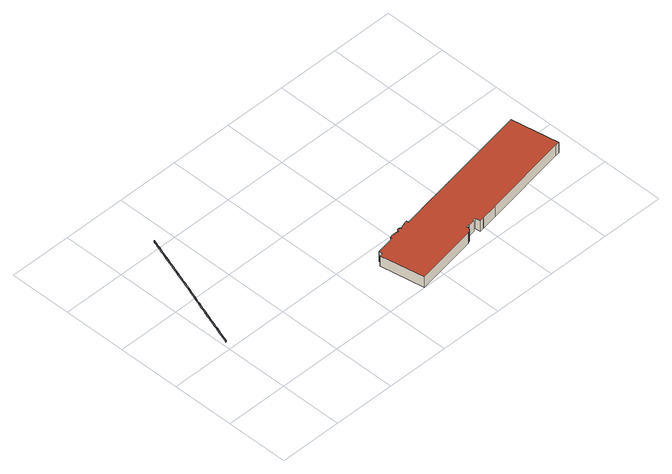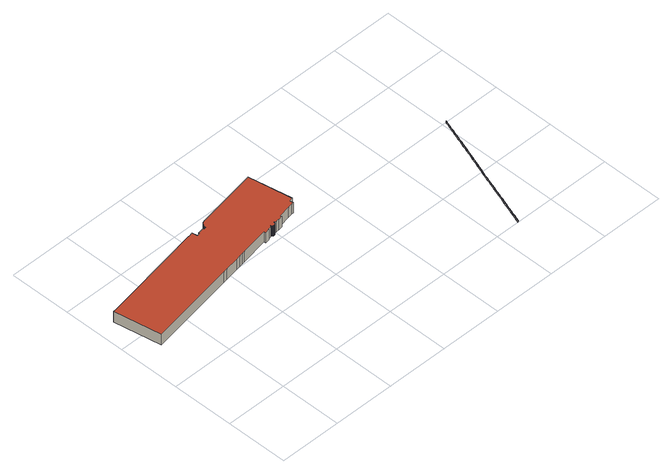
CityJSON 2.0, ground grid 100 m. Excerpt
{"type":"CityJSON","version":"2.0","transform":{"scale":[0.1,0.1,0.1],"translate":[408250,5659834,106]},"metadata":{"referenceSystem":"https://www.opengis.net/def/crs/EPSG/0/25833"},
"CityObjects":{
"building1":{"type":"Building","attributes":{"Art":2000,"Stand_DGM":"2016","Stand_Basis-DLM":"2021","Gemeindeschluessel":"14612000","ObjektHoehe":3,"Stand_Laserscan":"2016","BodenHoehe":0,"Stand_3D-Stadtmodell":"2023","Geometrietyp2DReferenz":2000,"AbsoluteHoehe":0,"measuredHeight":3,"function":"51009_1700","roofType":"9999"},"geometry":[{"type":"MultiSurface","lod":"2","boundaries":[[[0,1,2]],[[3,1,0]],[[4,3,0]],[[5,3,4]],[[6,5,4]],[[7,5,6]],[[8,7,6]],[[9,7,8]],[[10,9,8]],[[11,9,10]],[[12,11,10]],[[13,11,12]],[[14,13,12]],[[15,13,14]],[[16,15,14]],[[17,15,16]],[[18,17,16]],[[19,17,18]],[[20,19,18]],[[21,19,20]],[[22,21,20]],[[23,21,22]],[[24,23,22]],[[25,23,24]],[[26,25,24]],[[27,25,26]],[[27,26,28]],[[29,27,28]],[[30,29,28]],[[31,29,30]],[[32,31,30]],[[33,31,32]],[[34,33,32]],[[35,33,34]],[[36,35,34]],[[37,35,36]],[[38,37,36]],[[39,37,38]],[[40,39,38]],[[41,39,40]],[[42,41,40]],[[43,41,42]],[[44,43,42]],[[45,43,44]],[[46,45,44]],[[47,48,49]],[[50,45,46]],[[49,50,46]],[[48,50,49]],[[51,48,47]],[[52,51,47]],[[53,51,52]],[[54,53,52]],[[55,53,54]],[[56,55,54]],[[57,55,56]],[[58,57,56]],[[59,57,58]],[[60,59,58]],[[61,59,60]],[[62,61,60]],[[63,61,62]],[[64,63,62]],[[65,63,64]],[[66,65,64]],[[67,65,66]],[[68,67,66]],[[69,67,68]],[[70,69,68]],[[71,69,70]],[[72,71,70]],[[73,71,72]],[[74,73,72]],[[75,73,74]],[[76,75,74]],[[77,75,76]],[[78,77,76]],[[79,77,78]],[[80,79,78]],[[81,79,80]],[[82,81,80]],[[83,81,82]],[[84,83,82]],[[85,83,84]],[[86,85,84]],[[87,85,86]],[[39,41,88]],[[35,89,90]],[[37,39,91]],[[37,91,89]],[[39,88,91]],[[41,43,92]],[[41,92,88]],[[43,45,93]],[[43,93,92]],[[45,50,94]],[[45,94,93]],[[50,48,95]],[[50,95,94]],[[48,51,96]],[[48,96,95]],[[51,53,97]],[[51,97,96]],[[53,55,98]],[[53,98,97]],[[55,57,99]],[[55,99,98]],[[57,59,100]],[[57,100,99]],[[59,61,101]],[[59,101,100]],[[61,63,102]],[[61,102,101]],[[63,65,103]],[[63,103,102]],[[65,67,104]],[[65,104,103]],[[67,69,105]],[[67,105,104]],[[69,71,106]],[[69,106,105]],[[71,73,107]],[[71,107,106]],[[73,75,108]],[[73,108,107]],[[75,77,109]],[[75,109,108]],[[77,79,110]],[[77,110,109]],[[79,81,111]],[[79,111,110]],[[83,85,112]],[[81,83,113]],[[81,113,111]],[[83,112,113]],[[85,87,114]],[[85,114,112]],[[115,116,2]],[[115,2,1]],[[117,114,87]],[[117,87,86]],[[116,118,0]],[[116,0,2]],[[118,119,4]],[[118,4,0]],[[119,120,6]],[[119,6,4]],[[120,121,8]],[[120,8,6]],[[121,122,10]],[[121,10,8]],[[122,123,12]],[[122,12,10]],[[123,124,14]],[[125,126,18]],[[123,14,12]],[[124,125,16]],[[124,16,14]],[[125,18,16]],[[126,127,20]],[[126,20,18]],[[127,128,22]],[[127,22,20]],[[128,129,24]],[[128,24,22]],[[129,130,26]],[[129,26,24]],[[130,131,28]],[[130,28,26]],[[131,132,30]],[[131,30,28]],[[132,133,32]],[[132,32,30]],[[133,134,34]],[[133,34,32]],[[134,135,36]],[[134,36,34]],[[135,136,38]],[[135,38,36]],[[136,137,40]],[[136,40,38]],[[137,138,42]],[[137,42,40]],[[138,139,44]],[[138,44,42]],[[139,140,46]],[[139,46,44]],[[140,141,49]],[[140,49,46]],[[141,142,47]],[[141,47,49]],[[142,143,52]],[[142,52,47]],[[143,144,54]],[[143,54,52]],[[144,145,56]],[[144,56,54]],[[145,146,58]],[[145,58,56]],[[147,62,60]],[[146,147,60]],[[146,60,58]],[[147,148,62]],[[148,149,64]],[[148,64,62]],[[149,150,66]],[[149,66,64]],[[150,151,68]],[[150,68,66]],[[151,152,70]],[[151,70,68]],[[152,153,72]],[[152,72,70]],[[153,154,74]],[[153,74,72]],[[154,155,76]],[[154,76,74]],[[155,156,78]],[[155,78,76]],[[156,157,80]],[[156,80,78]],[[157,158,82]],[[157,82,80]],[[158,159,84]],[[158,84,82]],[[159,117,86]],[[159,86,84]],[[1,3,160]],[[1,160,115]],[[3,5,161]],[[3,161,160]],[[5,7,162]],[[5,162,161]],[[7,9,163]],[[7,163,162]],[[9,11,164]],[[9,164,163]],[[11,13,165]],[[11,165,164]],[[13,15,166]],[[13,166,165]],[[15,17,167]],[[15,167,166]],[[17,19,168]],[[21,23,169]],[[17,168,167]],[[19,21,170]],[[19,170,168]],[[21,169,170]],[[23,25,171]],[[23,171,169]],[[25,27,172]],[[25,172,171]],[[27,29,173]],[[27,173,172]],[[29,31,174]],[[29,174,173]],[[31,33,175]],[[31,175,174]],[[33,35,90]],[[33,90,175]],[[35,37,89]],[[157,111,158]],[[158,111,113]],[[158,113,159]],[[159,113,112]],[[159,112,117]],[[117,112,114]],[[116,115,118]],[[118,115,160]],[[118,160,119]],[[119,160,161]],[[119,161,120]],[[120,161,162]],[[120,162,121]],[[121,162,163]],[[121,163,122]],[[122,163,164]],[[122,164,123]],[[123,164,165]],[[123,165,124]],[[124,165,166]],[[124,166,125]],[[125,166,167]],[[125,167,126]],[[126,167,168]],[[126,168,127]],[[127,168,170]],[[127,170,128]],[[128,170,169]],[[128,169,129]],[[129,169,171]],[[129,171,130]],[[130,171,172]],[[130,172,131]],[[131,172,173]],[[173,132,131]],[[132,173,174]],[[132,174,133]],[[133,174,175]],[[133,175,134]],[[134,175,90]],[[134,90,135]],[[136,91,137]],[[135,90,89]],[[135,89,136]],[[136,89,91]],[[137,91,88]],[[137,88,138]],[[138,88,92]],[[138,92,139]],[[139,92,93]],[[139,93,140]],[[140,93,94]],[[140,94,141]],[[141,94,95]],[[141,95,142]],[[142,95,96]],[[142,96,143]],[[143,96,97]],[[143,97,144]],[[144,97,98]],[[144,98,145]],[[145,98,99]],[[145,99,146]],[[146,99,100]],[[146,100,147]],[[147,100,101]],[[147,101,148]],[[148,101,102]],[[148,102,149]],[[149,102,103]],[[149,103,150]],[[150,103,104]],[[150,104,151]],[[151,104,105]],[[151,105,152]],[[152,105,106]],[[152,106,153]],[[153,106,107]],[[153,107,154]],[[154,107,108]],[[154,108,155]],[[155,108,109]],[[155,109,156]],[[156,109,110]],[[156,110,157]],[[157,110,111]]],"semantics":{"surfaces":[{"type":"RoofSurface"},{"type":"WallSurface"},{"type":"GroundSurface"}],"values":[0,0,0,0,0,0,0,0,0,0,0,0,0,0,0,0,0,0,0,0,0,0,0,0,0,0,0,0,0,0,0,0,0,0,0,0,0,0,0,0,0,0,0,0,0,0,0,0,0,0,0,0,0,0,0,0,0,0,0,0,0,0,0,0,0,0,0,0,0,0,0,0,0,0,0,0,0,0,0,0,0,0,0,0,0,0,1,1,1,1,1,1,1,1,1,1,1,1,1,1,1,1,1,1,1,1,1,1,1,1,1,1,1,1,1,1,1,1,1,1,1,1,1,1,1,1,1,1,1,1,1,1,1,1,1,1,1,1,1,1,1,1,1,1,1,1,1,1,1,1,1,1,1,1,1,1,1,1,1,1,1,1,1,1,1,1,1,1,1,1,1,1,1,1,1,1,1,1,1,1,1,1,1,1,1,1,1,1,1,1,1,1,1,1,1,1,1,1,1,1,1,1,1,1,1,1,1,1,1,1,1,1,1,1,1,1,1,1,1,1,1,1,1,1,1,1,1,1,1,1,1,1,1,1,1,1,1,1,1,1,1,1,1,1,1,1,1,1,1,1,1,1,1,1,1,1,1,1,1,1,1,1,2,2,2,2,2,2,2,2,2,2,2,2,2,2,2,2,2,2,2,2,2,2,2,2,2,2,2,2,2,2,2,2,2,2,2,2,2,2,2,2,2,2,2,2,2,2,2,2,2,2,2,2,2,2,2,2,2,2,2,2,2,2,2,2,2,2,2,2,2,2,2,2,2,2,2,2,2,2,2,2,2,2,2,2,2,2]}}]},
"building2":{"type":"Building","attributes":{"name":"Elbepark","Dachtyp_tdc":"tdcPolyFlatRoof","Gemeindeschluessel":14612000,"Dachneigung":0,"QualitaetDacherkennung":82,"Geometrietyp2DReferenz":"3000","measuredHeight":18.66,"function":"31001_2052","roofType":"1000"},"geometry":[{"type":"Solid","lod":"2","boundaries":[[[[176,177,178,179]],[[177,180,181,178]],[[180,182,183,181]],[[182,184,185,183]],[[184,186,187,185]],[[186,188,189,187]],[[188,190,191,189]],[[190,192,193,191]],[[192,194,195,193]],[[194,196,197,195]],[[196,198,199,197]],[[198,200,201,199]],[[200,202,203,201]],[[202,204,205,203]],[[204,206,207,205]],[[206,208,209,207]],[[208,210,211,209]],[[210,212,213,211]],[[212,214,215,213]],[[214,216,217,215]],[[216,218,219,217]],[[218,220,221,219]],[[220,222,223,221]],[[222,224,225,223]],[[224,226,227,225]],[[226,228,229,227]],[[228,230,231,229]],[[230,232,233,231]],[[232,234,235,233]],[[234,236,237,235]],[[236,238,239,237]],[[238,240,241,239]],[[240,242,243,241]],[[242,244,245,243]],[[244,246,247,245]],[[246,248,249,247]],[[248,250,251,249]],[[250,252,253,251]],[[252,254,255,253]],[[254,256,257,255]],[[256,258,259,257]],[[258,260,261,259]],[[260,262,263,261]],[[262,264,265,263]],[[264,266,267,265]],[[266,268,269,267]],[[268,270,271,269]],[[270,272,273,271]],[[274,275,276,277]],[[272,278,279,273]],[[278,280,281,279]],[[280,274,277,281]],[[275,282,283,276]],[[282,284,285,283]],[[284,286,287,285]],[[286,288,289,287]],[[288,290,291,289]],[[290,292,293,291]],[[292,294,295,293]],[[294,296,297,295]],[[296,298,299,297]],[[298,300,301,299]],[[300,302,303,301]],[[302,304,305,303]],[[304,306,307,305]],[[306,308,309,307]],[[308,310,311,309]],[[310,312,313,311]],[[312,314,315,313]],[[314,316,317,315]],[[316,318,319,317]],[[318,320,321,319]],[[320,322,323,321]],[[322,324,325,323]],[[324,326,327,325]],[[326,328,329,327]],[[328,330,331,329]],[[330,332,333,331]],[[332,334,335,333]],[[334,336,337,335]],[[336,338,339,337]],[[338,340,341,339]],[[340,342,343,341]],[[342,344,345,343]],[[344,346,347,345]],[[346,348,349,347]],[[348,350,351,349]],[[350,352,353,351]],[[352,354,355,353]],[[354,356,357,355]],[[356,358,359,357]],[[358,360,361,359]],[[360,362,363,361]],[[362,364,365,363]],[[364,366,367,365]],[[366,368,369,367]],[[368,370,371,369]],[[370,176,179,371]],[[370,368,366,364,362,360,358,356,354,352,350,348,346,344,342,340,338,336,334,332,330,328,326,324,322,320,318,316,314,312,310,308,306,304,302,300,298,296,294,292,290,288,286,284,282,275,274,280,278,272,270,268,266,264,262,260,258,256,254,252,250,248,246,244,242,240,238,236,234,232,230,228,226,224,222,220,218,216,214,212,210,208,206,204,202,200,198,196,194,192,190,188,186,184,182,180,177,176]],[[179,178,181,183,185,187,189,191,193,195,197,199,201,203,205,207,209,211,213,215,217,219,221,223,225,227,229,231,233,235,237,239,241,243,245,247,249,251,253,255,257,259,261,263,265,267,269,271,273,279,281,277,276,283,285,287,289,291,293,295,297,299,301,303,305,307,309,311,313,315,317,319,321,323,325,327,329,331,333,335,337,339,341,343,345,347,349,351,353,355,357,359,361,363,365,367,369,371]]]],"semantics":{"surfaces":[{"type":"WallSurface"},{"type":"RoofSurface"},{"type":"GroundSurface"}],"values":[[0,0,0,0,0,0,0,0,0,0,0,0,0,0,0,0,0,0,0,0,0,0,0,0,0,0,0,0,0,0,0,0,0,0,0,0,0,0,0,0,0,0,0,0,0,0,0,0,0,0,0,0,0,0,0,0,0,0,0,0,0,0,0,0,0,0,0,0,0,0,0,0,0,0,0,0,0,0,0,0,0,0,0,0,0,0,0,0,0,0,0,0,0,0,0,0,0,0,1,2]]}}]}
},
"vertices":[
[23,1109,126],[2,1063,126],[7,1062,126],[18,1111,126],[39,1157,124],[34,1158,124],[54,1204,124],[50,1206,124],[70,1251,126],[66,1253,126],[86,1299,126],[81,1300,126],[102,1346,125],[97,1348,125],[118,1394,125],[113,1395,125],[134,1441,126],[129,1443,126],[150,1488,127],[145,1490,127],[166,1536,127],[161,1537,127],[181,1583,127],[177,1585,127],[197,1631,128],[193,1632,128],[213,1678,129],[208,1680,129],[222,1706,128],[218,1708,128],[239,1753,128],[234,1755,128],[256,1800,128],[251,1802,128],[272,1847,128],[267,1849,128],[289,1895,129],[284,1896,129],[305,1942,129],[300,1943,129],[322,1989,128],[317,1991,128],[338,2036,129],[334,2038,129],[355,2083,128],[350,2085,128],[365,2113,128],[397,2208,129],[377,2162,128],[381,2161,128],[361,2115,128],[393,2210,129],[413,2256,129],[408,2257,129],[429,2303,129],[424,2305,129],[445,2350,129],[440,2352,129],[461,2398,129],[456,2399,129],[477,2445,129],[472,2447,129],[493,2492,129],[488,2494,129],[509,2540,131],[504,2541,131],[525,2587,130],[520,2589,130],[541,2635,130],[536,2636,130],[557,2682,130],[552,2684,130],[573,2729,129],[568,2731,129],[589,2777,128],[584,2778,128],[605,2824,130],[600,2826,130],[621,2872,130],[616,2873,130],[637,2919,130],[632,2921,130],[652,2966,131],[648,2968,131],[668,3014,131],[664,3015,131],[685,3063,130],[680,3065,130],[317,1991,98],[284,1896,99],[267,1849,98],[300,1943,99],[334,2038,99],[350,2085,98],[361,2115,98],[377,2162,98],[393,2210,99],[408,2257,99],[424,2305,99],[440,2352,99],[456,2399,99],[472,2447,99],[488,2494,99],[504,2541,101],[520,2589,100],[536,2636,100],[552,2684,100],[568,2731,99],[584,2778,98],[600,2826,100],[616,2873,100],[632,2921,100],[664,3015,101],[648,2968,101],[680,3065,100],[2,1063,96],[7,1062,96],[685,3063,100],[23,1109,96],[39,1157,94],[54,1204,94],[70,1251,96],[86,1299,96],[102,1346,95],[118,1394,95],[134,1441,96],[150,1488,97],[166,1536,97],[181,1583,97],[197,1631,98],[213,1678,99],[222,1706,98],[239,1753,98],[256,1800,98],[272,1847,98],[289,1895,99],[305,1942,99],[322,1989,98],[338,2036,99],[355,2083,98],[365,2113,98],[381,2161,98],[397,2208,99],[413,2256,99],[429,2303,99],[445,2350,99],[461,2398,99],[477,2445,99],[493,2492,99],[509,2540,101],[525,2587,100],[541,2635,100],[557,2682,100],[573,2729,99],[589,2777,98],[605,2824,100],[621,2872,100],[637,2919,100],[652,2966,101],[668,3014,101],[18,1111,96],[34,1158,94],[50,1206,94],[66,1253,96],[81,1300,96],[97,1348,95],[113,1395,95],[129,1443,96],[145,1490,97],[177,1585,97],[161,1537,97],[193,1632,98],[208,1680,99],[218,1708,98],[234,1755,98],[251,1802,98],
[4241,289,195],[3994,245,195],[3994,245,9],[4241,289,9],[3993,248,195],[3993,248,9],[3989,247,195],[3989,247,9],[3914,234,195],[3914,234,9],[3900,318,195],[3900,318,9],[3852,310,195],[3852,310,9],[3855,294,195],[3855,294,9],[3752,276,195],[3752,276,9],[3749,292,195],[3749,292,9],[3711,286,195],[3711,286,9],[3712,273,195],[3712,273,9],[3712,270,195],[3712,270,9],[3711,261,195],[3711,261,9],[3708,249,195],[3708,249,9],[3707,246,195],[3707,246,9],[3704,237,195],[3704,237,9],[3703,235,195],[3703,235,9],[3698,227,195],[3698,227,9],[3697,224,195],[3697,224,9],[3691,217,195],[3691,217,9],[3689,214,195],[3689,214,9],[3682,208,195],[3682,208,9],[3673,200,195],[3673,200,9],[3662,194,195],[3662,194,9],[3651,189,195],[3651,189,9],[3645,188,195],[3645,188,9],[3639,186,195],[3639,186,9],[2641,9,195],[2641,9,9],[2518,706,195],[2518,706,9],[2577,716,195],[2577,716,9],[2566,775,195],[2566,775,9],[2596,780,195],[2596,780,9],[2675,794,195],[2675,794,9],[2867,828,195],[2867,828,9],[2862,856,195],[2862,856,9],[2934,870,195],[2934,870,9],[2936,862,195],[2936,862,9],[2981,871,195],[2981,871,9],[3011,855,195],[3011,855,9],[3013,855,195],[3013,855,9],[3013,859,195],[3013,859,9],[3013,862,195],[3013,862,9],[3013,864,195],[3013,864,9],[3013,867,195],[3013,867,9],[3014,870,195],[3014,870,9],[3015,872,195],[3015,872,9],[3016,875,195],[3016,875,9],[3017,877,195],[3017,877,9],[3022,885,195],[3024,887,195],[3024,887,9],[3022,885,9],[3018,879,195],[3018,879,9],[3020,882,195],[3020,882,9],[3026,889,195],[3026,889,9],[3028,891,195],[3028,891,9],[3030,892,195],[3030,892,9],[3033,894,195],[3033,894,9],[3035,895,195],[3035,895,9],[3038,896,195],[3038,896,9],[3040,897,195],[3040,897,9],[3044,898,195],[3044,898,9],[3047,898,195],[3047,898,9],[3050,898,195],[3050,898,9],[3053,898,195],[3053,898,9],[3055,898,195],[3055,898,9],[3058,898,195],[3058,898,9],[3061,897,195],[3061,897,9],[3063,896,195],[3063,896,9],[3066,895,195],[3066,895,9],[3068,894,195],[3068,894,9],[3072,892,195],[3072,892,9],[3075,890,195],[3075,890,9],[3077,888,195],[3077,888,9],[3079,886,195],[3079,886,9],[3081,885,195],[3081,885,9],[3082,882,195],[3082,882,9],[3084,880,195],[3084,880,9],[3085,878,195],[3085,878,9],[3086,875,195],[3086,875,9],[3087,873,195],[3087,873,9],[3088,869,195],[3088,869,9],[3090,870,195],[3090,870,9],[3112,894,195],[3112,894,9],[3157,902,195],[3157,902,9],[3157,909,195],[3157,909,9],[3229,922,195],[3229,922,9],[3234,893,195],[3234,893,9],[3679,972,195],[3679,972,9],[3723,980,195],[3723,980,9],[3780,990,195],[3780,990,9],[3855,1002,195],[3855,1002,9],[4080,1042,195],[4080,1042,9],[4145,1054,195],[4145,1054,9],[5566,1305,195],[5566,1305,9],[5700,550,195],[5700,550,9],[5696,549,195],[5696,549,9],[5637,539,195],[5637,539,9],[4241,292,195],[4241,292,9]
]}
